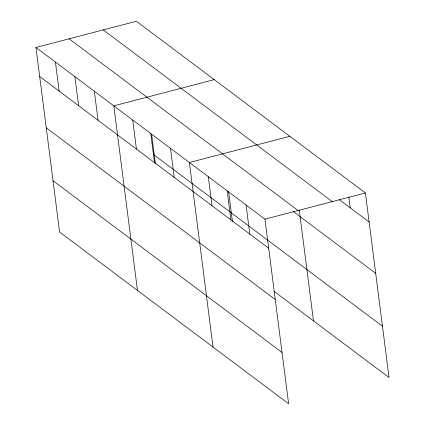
<?xml version="1.0" encoding="UTF-8"?>
<svg xmlns="http://www.w3.org/2000/svg" width="425" height="425" viewBox="0 0 425 425"><rect width="100%" height="100%" fill="white"/><g stroke="black" fill="none" stroke-linecap="round" stroke-linejoin="round"><path stroke-width="0.64" d="M35.955 47.467L264.966 219.178L288.612 403.75L59.601 232.039L35.955 47.467L136.388 21.25L365.399 192.961L389.045 377.533L274.109 291.353M214.253 79.629L113.82 105.852L137.466 290.424M289.823 136.292L189.396 162.515L213.037 347.087M264.966 219.178L365.399 192.961M339.208 199.585L369.123 222.015M103.248 29.904L332.254 201.609M69.1 38.818L298.111 210.524M293.298 211.554L375.695 273.333M153.457 154.503L382.468 326.209M39.679 76.521L268.69 248.232M46.251 127.845L275.262 299.551M53.024 180.721L282.035 352.431M348.824 196.871L350.227 207.846M299.28 210.088L313.469 320.87M246.075 205.009L249.794 234.063M228.597 191.601L232.417 221.436M227.178 190.846L230.903 219.9M208.287 176.678L212.011 205.732M170.499 148.346L174.223 177.4M151.608 134.183L155.327 163.237M150.732 133.222L154.557 163.057M132.712 120.015L136.436 149.069M94.355 91.253L98.074 120.307M74.89 76.659L78.609 105.713M55.42 62.066L59.144 91.12"/></g></svg>
